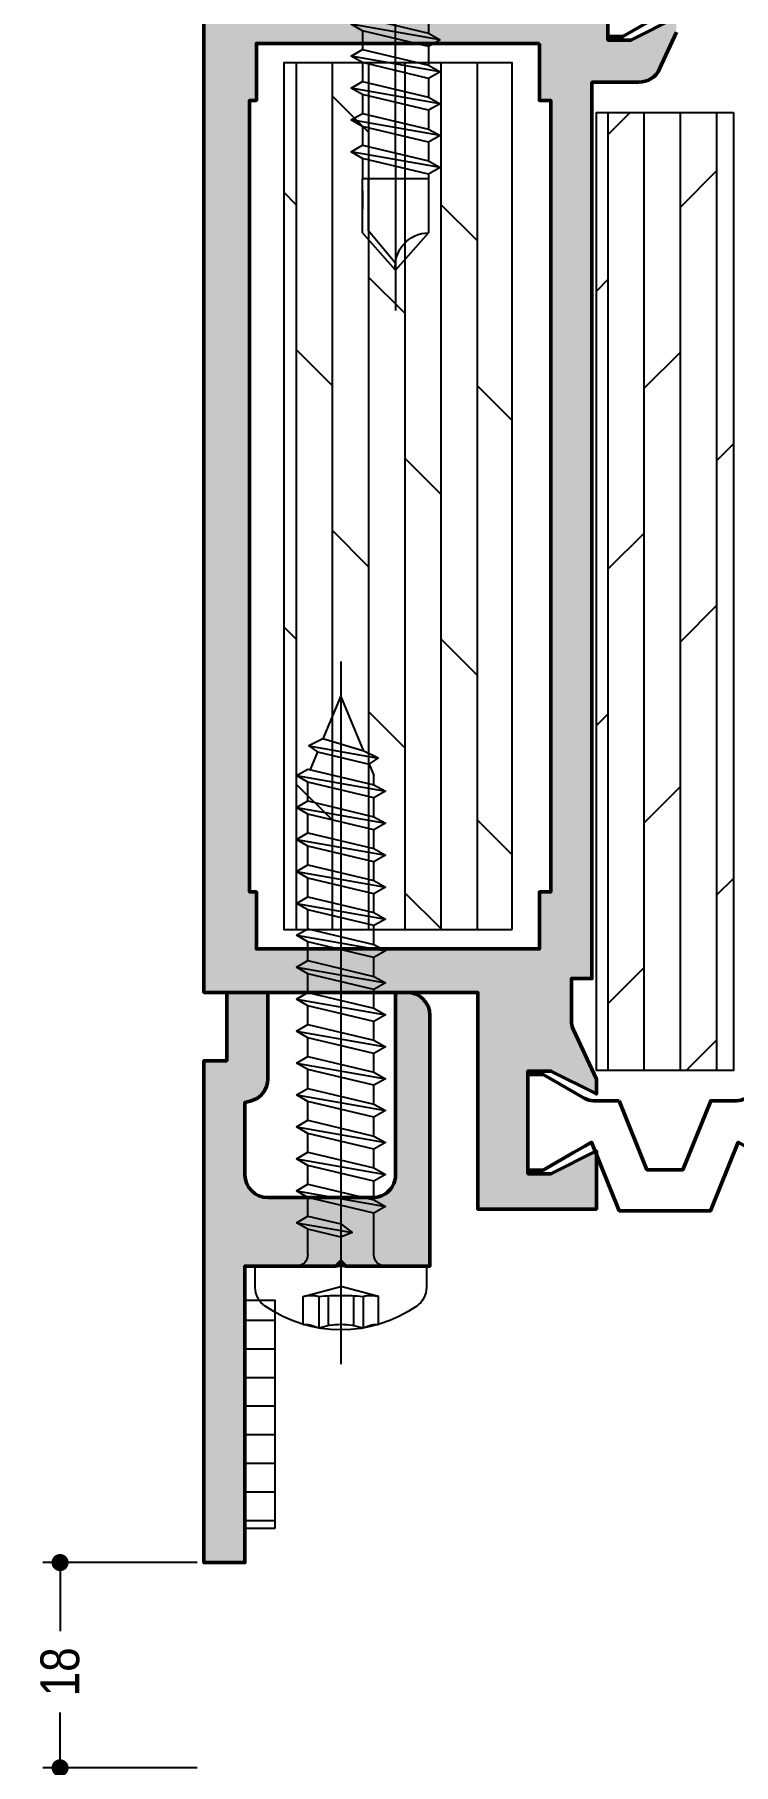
# Model space of a CAD drawing. Header units: millimetres. Extents: x -1821 to 14707, y -2864 to 1473.
# Drawn here: x 13895.2 to 13925.9, y -1229.7 to -1153.9 of the extents above; entities that cross this region are included whole.
import ezdxf

# ---------------------------------------------------------------- set-up
doc = ezdxf.new("R2010")
doc.units = ezdxf.units.MM
for name, pattern in [('AUSGEZOGEN', [0]), ('CENTER', [50.800000000000004, 31.75, -6.35, 6.35, -6.35]), ('VERDECKT', [9.524999999999999, 6.35, -3.175])]:
    doc.linetypes.add(name, pattern=pattern)
for name, color, linetype, lineweight in [('AM_S', 80, 'Continuous', 50), ('AM_SP', 3, 'Continuous', 50), ('Docu-AM_8', 1, 'Continuous', 25)]:
    doc.layers.add(name, color=color, linetype=linetype, lineweight=lineweight)
for name, color, linetype in [('CENT_18', 3, 'CENTER'), ('CENTER25', 2, 'CENTER'), ('CONST35', 7, 'Continuous'), ('CONST50', 1, 'Continuous'), ('HIDE_18', 3, 'VERDECKT'), ('LLMASSE', 7, 'AUSGEZOGEN')]:
    doc.layers.add(name, color=color, linetype=linetype)
doc.styles.add('BEMSTIL', font='8SIMPLEX.SHX', dxfattribs={"width": 0.85})
doc.dimstyles.new('Dok-1zu2-PUNKT', dxfattribs={"dimscale": 0.5, "dimtxt": 3.4, "dimasz": 1.5, "dimexe": 1.5, "dimexo": 0.6, "dimgap": 1.5, "dimtad": 0, "dimlfac": 2, "dimdsep": 46, "dimtxsty": 'BEMSTIL', "dimblk": 'PUNKT', "dimblk1": 'PUNKT', "dimblk2": 'PUNKT', "dimcen": 0, "dimclrd": 3, "dimclre": 3, "dimclrt": 3, "dimadec": 0, "dimazin": 0, "dimtfac": 0.7, "dimtofl": 0, "dimtmove": 0, "dimatfit": 3, "dimfxl": 1, "dimtolj": 1, "dimarcsym": 0})

# ---------------------------------------------------------------- blocks, each defined once
blk = doc.blocks.new('WI3091160')
blk.add_lwpolyline([(2.800000000000011, -8.999999999999996, -0.414213562373095), (1.800000000000011, -7.999999999999996), (1.799999999981304, -4.827740239578386), (2.030769230769244, -4.773008510821036, 0.3475404858222366), (2.800000000000014, -3.799999999999994), (2.79999999984617, 1.538325022920617e-10), (0.9999999998461719, -1.538289495783829e-10), (1.000000000153831, -3.000000000092292), (-1.538279503776607e-10, -3.000000000153825), (1.538270814233926e-10, -25.00000000015383), (1.800000000153827, -24.99999999984617), (1.799999999969245, -12.00000000003076), (5.800000000000011, -12), (6, -11.80000000000006), (6.199999999999989, -12), (9.900000000358936, -12.00000000005127), (9.9, -0.9999999999999964, 0.414213562373095), (8.9, 3.552713678800501e-15), (8.399999999907703, -9.229239594787941e-11), (8.400000000000002, -7.999999999999996, -0.4142135626133887), (7.400000000000002, -8.999999999999996), (2.800000000000011, -8.999999999999996)], format="xyb", close=True)
blk = doc.blocks.new('WI4030187')
h = blk.add_hatch()
h.set_pattern_fill('LINE', color=256, scale=0.395, angle=90, style=0)
h.set_pattern_definition([(90, (0, 0), (-1.254125, 7.679047217437444e-17), [])])
h.paths.add_polyline_path([(10, 1.300000000000001), (0, 1.300000000000001), (0, 0), (10, 4.440892098500626e-16)])
blk.add_lwpolyline([(0, 1.3), (0, 0), (10, 4.440892098500626e-16), (10, 1.300000000000001)], close=True)
blk = doc.blocks.new('WS4070043')
blk.add_lwpolyline([(3.322916666666629, 1.753759020647635, 0.3148562194916155), (-3.322916666666657, 1.753759020647692, 0.244911807885714), (-3.75, 0.9341453963980939), (-3.75, 0), (3.75, 0), (3.75, 0.9341453963980939, 0.244911807885716), (3.322916666666657, 1.753759020647692, 0.1382912330068625)], format="xyb")
for points in [[(-1.449999999999989, -0.5), (-1.449999999999989, -1.61132486540501)], [(1.449999999999989, -0.5), (1.449999999999974, -2.323649640641918)], [(-1.950000000000017, -1.899999999999835), (0.5, -1.467998897264096)], [(-1.450000000000003, -2.188675134594575), (-1.449999999999989, -3.011324865404987)], [(-1.950000000000017, -3.299999999999812), (1.949999999999989, -2.612324775236772)], [(1.449999999999974, -2.900999909831597), (1.449999999999989, -3.72364964064198)], [(-1.44999999999996, -3.588675134594581), (-1.449999999999946, -4.411324865404993)], [(-1.950000000000017, -4.699999999999818), (1.949999999999989, -4.012324775236777)], [(1.449999999999989, -4.300999909831603), (1.449999999999974, -5.123649640641958)], [(-1.450000000000003, -4.988675134594558), (-1.449999999999989, -5.81132486540497)], [(-1.950000000000017, -6.099999999999795), (1.949999999999989, -5.412324775236755)], [(1.449999999999989, -5.700999909831552), (1.449999999999989, -6.523649640641906)], [(-1.950000000000017, -7.499999999999801), (1.949999999999989, -6.81232477523676)], [(-1.449999999999989, -6.388675134594592), (-1.449999999999989, -7.211324865404947)], [(1.449999999999989, -7.100999909831586), (1.449999999999989, -7.923649640641941)], [(-1.950000000000017, -8.899999999999807), (1.949999999999989, -8.212324775236766)], [(-1.449999999999974, -7.788675134594598), (-1.449999999999989, -8.611324865404981)], [(1.449999999999989, -8.500999909831592), (1.449999999999989, -9.323649640641975)], [(-1.950000000000017, -10.29999999999984), (1.949999999999989, -9.6123247752368)], [(-1.449999999999989, -9.188675134594575), (-1.449999999999989, -10.01132486540496)], [(-1.449999999999989, -10.58867513459461), (-1.449999999999989, -11.41132486540499)], [(1.449999999999989, -9.900999909831626), (1.449999999999989, -10.72364964064201)], [(-1.950000000000017, -11.69999999999987), (1.949999999999989, -11.01232477523683)], [(1.449999999999989, -11.30099990983166), (1.449999999999989, -12.12364964064204)], [(-1.449999999999989, -11.98867513459464), (-1.449999999999989, -12.81132486540503)], [(-1.950000000000017, -13.09999999999991), (1.949999999999989, -12.41232477523687)], [(1.449999999999989, -12.70099990983169), (1.449999999999989, -13.52364964064208)], [(-1.449999999999989, -13.38867513459468), (-1.449999999999989, -14.21132486540506)], [(-1.950000000000017, -14.49999999999994), (1.949999999999989, -13.8123247752369)], [(1.449999999999989, -14.10099990983173), (1.449999999999989, -14.92364964064211)], [(-1.449999999999989, -14.78867513459471), (-1.449999999999989, -15.61132486540509)], [(-1.950000000000017, -15.89999999999998), (1.949999999999989, -15.21232477523694)], [(1.449999999999989, -15.50099990983176), (1.449999999999989, -16.32364964064215)], [(-1.950000000000017, -17.30000000000001), (1.949999999999989, -16.61232477523697)], [(-1.449999999999989, -16.18867513459475), (-1.449999999999989, -17.01132486540513)], [(1.449999999999989, -16.9009999098318), (1.449999999999989, -17.72364964064218)], [(-1.949999999999989, -18.69999999999999), (1.949999999999989, -18.012324775237)], [(-1.449999999999989, -17.58867513459478), (-1.449999999999989, -18.41132486540516)], [(1.449999999999989, -18.30099990983177), (1.449999999999989, -19.12364964064216)], [(-1.949999999999989, -20.09999999999997), (1.949999999999989, -19.41232477523698)], [(-1.449999999999989, -18.98867513459481), (-1.449999999999989, -19.8113248654052)], [(1.449999999999989, -19.70099990983181), (1.449999999999989, -20.52364964064219)], [(-1.449999999999989, -20.38867513459479), (-1.449999999999989, -21.21132486540517)], [(-1.949999999999989, -21.5), (1.949999999999989, -20.81232477523696)], [(1.449999999999989, -21.10099990983178), (1.449999999999989, -21.499390334559)], [(-1.019168904275745, -22.53950860894855), (-1.340891217972569, -21.76280223590368)], [(1.240935472732986, -22.00411675169818), (1.449999999999989, -21.499390334559)], [(-1.409336905889575, -22.80466650903503), (1.631425123811397, -22.26849812128489)], [(1.005540044678867, -22.57241158662703), (0, -25), (-0.7841503973256465, -23.10689347583616)]]:
    blk.add_lwpolyline(points)
for points in [[(-1.950000000000017, -1.899999999999835), (-1.450000000000017, -2.188675134594661), (0, -1.844837522213169), (0.5, -1.467998897264096), (0, -1.267487253023518), (-1.450000000000017, -1.61132486540501)], [(-1.950000000000017, -3.299999999999812), (-1.450000000000017, -3.588675134594581), (1.449999999999989, -2.900999909831597), (1.949999999999989, -2.612324775236772), (1.449999999999989, -2.323649640641946), (-1.450000000000017, -3.011324865404987)], [(-1.950000000000017, -4.699999999999818), (-1.450000000000017, -4.988675134594587), (1.449999999999989, -4.300999909831603), (1.949999999999989, -4.012324775236777), (1.449999999999989, -3.723649640641952), (-1.450000000000017, -4.411324865404993)], [(-1.950000000000017, -6.099999999999795), (-1.450000000000017, -6.388675134594564), (1.449999999999989, -5.70099990983158), (1.949999999999989, -5.412324775236755), (1.449999999999989, -5.123649640641929), (-1.450000000000017, -5.81132486540497)], [(-1.950000000000017, -7.499999999999801), (-1.450000000000017, -7.78867513459457), (1.449999999999989, -7.100999909831586), (1.949999999999989, -6.81232477523676), (1.449999999999989, -6.523649640641935), (-1.450000000000017, -7.211324865404976)], [(-1.950000000000017, -8.899999999999807), (-1.450000000000017, -9.188675134594575), (1.449999999999989, -8.500999909831592), (1.949999999999989, -8.212324775236766), (1.449999999999989, -7.923649640641941), (-1.450000000000017, -8.611324865404981)], [(-1.950000000000017, -10.29999999999984), (-1.450000000000017, -10.58867513459461), (1.449999999999989, -9.900999909831626), (1.949999999999989, -9.6123247752368), (1.449999999999989, -9.323649640641975), (-1.450000000000017, -10.01132486540502)], [(-1.950000000000017, -11.69999999999987), (-1.450000000000017, -11.98867513459464), (1.449999999999989, -11.30099990983166), (1.949999999999989, -11.01232477523683), (1.449999999999989, -10.72364964064201), (-1.450000000000017, -11.41132486540505)], [(-1.950000000000017, -13.09999999999991), (-1.450000000000017, -13.38867513459468), (1.449999999999989, -12.70099990983169), (1.949999999999989, -12.41232477523687), (1.449999999999989, -12.12364964064204), (-1.450000000000017, -12.81132486540508)], [(-1.950000000000017, -14.49999999999994), (-1.450000000000017, -14.78867513459471), (1.449999999999989, -14.10099990983173), (1.949999999999989, -13.8123247752369), (1.449999999999989, -13.52364964064208), (-1.450000000000017, -14.21132486540512)], [(-1.950000000000017, -15.89999999999998), (-1.450000000000017, -16.18867513459475), (1.449999999999989, -15.50099990983176), (1.949999999999989, -15.21232477523694), (1.449999999999989, -14.92364964064211), (-1.450000000000017, -15.61132486540515)], [(-1.950000000000017, -17.30000000000001), (-1.450000000000017, -17.58867513459478), (1.449999999999989, -16.9009999098318), (1.949999999999989, -16.61232477523697), (1.449999999999989, -16.32364964064215), (-1.450000000000017, -17.01132486540519)], [(-1.949999999999989, -18.69999999999999), (-1.449999999999989, -18.98867513459481), (1.449999999999989, -18.30099990983177), (1.949999999999989, -18.012324775237), (1.449999999999989, -17.72364964064218), (-1.449999999999989, -18.41132486540516)], [(-1.449999999999989, -20.38867513459479), (1.449999999999989, -19.70099990983181), (1.949999999999989, -19.41232477523698), (1.449999999999989, -19.12364964064216), (-1.449999999999989, -19.8113248654052), (-1.949999999999989, -20.09999999999997)], [(-1.449999999999989, -21.21132486540517), (-1.949999999999989, -21.5), (-1.449999999999989, -21.78867513459483), (1.449999999999989, -21.10099990983178), (1.949999999999989, -20.81232477523696), (1.449999999999989, -20.52364964064219)], [(1.240935472732986, -22.00411675169818), (1.631425123811368, -22.26849812128489), (1.005540044678867, -22.57241158662703), (-0.7841503973256465, -23.10689347583616), (-1.409336905889575, -22.80466650903503), (-1.019168904275745, -22.53950860894855)]]:
    blk.add_lwpolyline(points, close=True)
for centre, start, end in [((-1.949999999999989, -0.5), 0, 90), ((1.949999999999989, -0.5), 90, 180)]:
    blk.add_arc(centre, 0.5, start, end)
at = {"layer": 'CENT_18'}
blk.add_line((0, -26.5), (0, 4.300000000000004), dxfattribs=at)
at = {"layer": 'HIDE_18'}
for p, q in [((-0.9716666225000097, 1.333334000000093), (-0.9716666225000097, 2.718029728387194)), ((-0.5594678274428304, 1.333334000000093), (-0.5594678274428304, 2.606530783730364)), ((0.559467827442802, 1.333334000000093), (0.559467827442802, 2.606530783730335)), ((0.9716666224999813, 1.333334000000093), (0.9716666224999813, 2.718029728387194))]:
    blk.add_line(p, q, dxfattribs=at)
for points in [[(-1.649999250000008, 2.560350930921516), (-1.649999250000008, 1.333334000000008)], [(1.649999249999922, 2.560350930921487), (1.649999249999922, 1.333334000000008)], [(-1.649999250000008, 1.333334000000008), (0, 0.8912180334505422)], [(1.649999249999979, 1.333334000000008), (0, 0.8912180334505422)]]:
    blk.add_lwpolyline(points, dxfattribs=at)
for centre, radius, start, end in [((-1.58942320454895, 3.837682909053598), 1.278767547148902, 267.2848457777184, 298.8872446147244), ((2.842170943040401e-14, 5.49249437727525), 2.939692180009696, 250.6988425741183, 289.3011574258799), ((1.58942320454895, 3.837682909053598), 1.278767547148902, 241.1127553852756, 272.7151542222816), ((-1.310832936250137, 2.490512553338846), 1.205859026872558, 253.6642630842163, 286.3357369157978), ((1.4210854715202e-13, 11.41484705033727), 10.12822992478941, 264.4947782301554, 275.5052217698429), ((1.31083293625008, 2.490512553339357), 1.205859026873062, 253.6642630842113, 286.3357369157788)]:
    blk.add_arc(centre, radius, start, end, dxfattribs=at)
blk = doc.blocks.new('WS4070448')
for p, q in [((6.61725692111645, -8.639359081321516), (6.61725692111645, -11.00311480052579)), ((6.61725692111645, -8.639359081321516), (9.517256921116541, -8.639359081321516)), ((9.517256921116541, -11.00311480052579), (9.517256921116541, -8.639359081321516)), ((6.61725692111645, -11.00311480052579), (8.067256921116496, -12.63935908132152)), ((8.067256921116496, -12.63935908132152), (9.517256921116541, -11.00311480052579))]:
    blk.add_line(p, q)
blk.add_lwpolyline([(11.39017358778314, 2.114399939326205, 0.3148562194916155), (4.744340254449881, 2.114399939326205, 0.244911807885714), (4.31725692111651, 1.294786315076664), (4.31725692111651, 0.3606409186785697), (11.81725692111651, 0.3606409186785697), (11.81725692111651, 1.294786315076664, 0.244911807885716), (11.39017358778314, 2.114399939326205, 0.1382912330068625)], format="xyb")
for points in [[(6.117256921116464, -1.139359081321317), (6.617256921116464, -1.428034215916085), (8.06725692111651, -1.08419660353465), (8.56725692111651, -0.707357978585577), (8.06725692111651, -0.5068463343449991), (6.617256921116464, -0.8506839467264342)], [(6.117256921116464, -2.539359081321294), (6.617256921116464, -2.828034215916063), (9.517256921116555, -2.140358991153079), (10.01725692111656, -1.851683856558196), (9.517256921116555, -1.563008721963428), (6.617256921116464, -2.250683946726411)], [(6.117256921116464, -3.939359081321271), (6.617256921116464, -4.22803421591604), (9.517256921116555, -3.540358991153056), (10.01725692111656, -3.251683856558287), (9.517256921116555, -2.963008721963405), (6.617256921116464, -3.650683946726502)], [(6.117256921116464, -5.339359081321362), (6.617256921116464, -5.628034215916131), (9.517256921116555, -4.940358991153147), (10.01725692111656, -4.651683856558265), (9.517256921116555, -4.363008721963496), (6.617256921116464, -5.05068394672648)], [(6.117256921116464, -6.739359081321339), (6.617256921116464, -7.028034215916108), (9.517256921116555, -6.340358991153124), (10.01725692111656, -6.051683856558356), (9.517256921116555, -5.763008721963473), (6.617256921116464, -6.450683946726571)], [(6.117256921116464, -8.13935908132143), (6.617256921116464, -8.428034215916199), (9.517256921116555, -7.740358991153215), (10.01725692111656, -7.451683856558333), (9.517256921116555, -7.163008721963564), (6.617256921116464, -7.850683946726548)]]:
    blk.add_lwpolyline(points, close=True)
for points in [[(6.117256921116464, -1.139359081321317), (8.56725692111651, -0.707357978585577)], [(6.617256921116464, -0.1393590813214303), (6.617256921116464, -0.8506839467264342)], [(9.517256921116555, -0.1393590813214303), (9.517256921116555, -1.563008721963428)], [(6.617256921116464, -1.428034215916085), (6.617256921116464, -1.850683946726662)], [(6.617256921116464, -1.428034215915972), (6.617256921116464, -2.250683946726411)], [(6.617256921116464, -1.428034215916085), (6.617256921116464, -2.250683946726411)], [(6.117256921116464, -2.539359081321294), (10.01725692111656, -1.851683856558196)], [(9.517256921116555, -2.140358991153079), (9.517256921116555, -2.963008721963405)], [(6.617256921116464, -2.828034215916063), (6.617256921116464, -3.650683946726389)], [(6.117256921116464, -3.939359081321271), (10.01725692111656, -3.251683856558287)], [(9.517256921116555, -3.540358991153056), (9.517256921116555, -4.363008721963496)], [(6.617256921116464, -4.22803421591604), (6.617256921116464, -5.05068394672648)], [(6.117256921116464, -5.339359081321362), (10.01725692111656, -4.651683856558265)], [(9.517256921116555, -4.940358991153147), (9.517256921116555, -5.763008721963473)], [(6.117256921116464, -6.739359081321339), (10.01725692111656, -6.051683856558356)], [(6.617256921116464, -5.628034215916131), (6.617256921116464, -6.450683946726457)], [(9.517256921116555, -6.340358991153124), (9.517256921116555, -7.163008721963564)], [(6.117256921116464, -8.13935908132143), (10.01725692111656, -7.451683856558333)], [(6.617256921116464, -7.028034215916108), (6.617256921116464, -7.850683946726548)], [(9.517256921116555, -7.740358991153215), (9.517256921116555, -8.63935908132143)], [(6.617256921116464, -8.428034215916199), (6.617256921116464, -8.63935908132143)], [(9.267256921116555, -8.63935908132143), (9.267256921116555, -10.88653788598694), (8.100687889319275, -12.28495534589953)], [(6.617256921116464, -9.828034215916176), (6.617256921116464, -10.65068394672662)], [(9.517256921116555, -9.140358991153192), (9.517256921116555, -9.963008721963632)]]:
    blk.add_lwpolyline(points)
for centre, radius, start, end in [((6.117256921116464, -0.1393590813214303), 0.5, 0, 90), ((10.01725692111656, -0.1393590813214303), 0.5, 90, 180), ((6.608770647169436, -12.47123468863523), 1.46814441479989, 353.4243546898833, 89.66881296982747)]:
    blk.add_arc(centre, radius, start, end)
at = {"layer": 'CENT_18'}
blk.add_line((8.051324099384601, -14.39948361255352), (8.067256921116496, 4.660640918678553), dxfattribs=at)
at = {"layer": 'HIDE_18'}
for p, q in [((7.095590298616457, 1.693974918678634), (7.095590298616457, 3.078670647065735)), ((9.03892354361642, 1.693974918678634), (9.03892354361642, 3.078670647065735)), ((7.507789093673637, 1.693974918678634), (7.507789093673637, 2.967171702408848)), ((8.626724748559354, 1.693974918678634), (8.626724748559354, 2.967171702408848))]:
    blk.add_line(p, q, dxfattribs=at)
for points in [[(6.417257671116445, 2.920991849600028), (6.417257671116445, 1.693974918678606)], [(9.71725617111646, 2.920991849600028), (9.71725617111646, 1.693974918678606)], [(6.417257671116445, 1.693974918678606), (8.06725692111651, 1.251858952129083)], [(9.71725617111646, 1.693974918678606), (8.06725692111651, 1.251858952129083)]]:
    blk.add_lwpolyline(points, dxfattribs=at)
for centre, radius, start, end in [((6.477833716567616, 4.198323827732139), 1.278767547148902, 267.2848457777188, 298.8872446147255), ((8.06725692111651, 5.853135295953763), 2.939692180009696, 250.6988425741186, 289.3011574258814), ((9.656680125665403, 4.198323827732139), 1.278767547148902, 241.1127553852741, 272.7151542222811), ((6.756423984866402, 2.851153472017387), 1.205859026872558, 253.6642630842155, 286.3357369157983), ((8.067256921116623, 11.77548796901581), 10.12822992478941, 264.4947782301543, 275.5052217698424), ((9.378089857366618, 2.851153472017955), 1.205859026873062, 253.6642630842089, 286.3357369157813)]:
    blk.add_arc(centre, radius, start, end, dxfattribs=at)
blk = doc.blocks.new('WI4080202')
blk.add_lwpolyline([(-29.48325693051129, 2.300000000000118, -0.3888787318529908), (-28.48706223241948, 1.387155742747773), (-28.21544610951105, -1.717430748369289, 0.3888787318529907), (-28.0162071698926, -1.899999599819928), (-20.88378352581526, -1.899999599819758, 0.3888787318529907), (-20.68454458619681, -1.717430748369459), (-20.41292846328815, 1.387155742747776, -0.3888787318529907), (-19.41673376519657, 2.300000000000122), (-0.1999999999998181, 2.300000000000127, -0.414213562373095), (0.8000000000001819, 1.300000000000127), (0.8000000000001819, -5.684341886080801e-14, -0.414213562373095), (-0.1999999999998181, -1.000000000000057), (-1.699999999999818, -1.000000000000057), (-1.699999999999818, -0.1999999999998749), (-0.1999999999998181, -0.1999999999998749, 0.4142135623731117), (0, 0), (0, 1.300000000000127, 0.4142135623731117), (-0.1999999999998181, 1.500000000000002), (-19.41673376519657, 1.500000000000167, 0.3888787318529743), (-19.61597270481502, 1.317431148549641), (-19.88758882772345, -1.787155342567594, -0.3888787318529907), (-20.88378352581526, -2.69999959981994), (-28.0162071698926, -2.69999959981994, -0.3888787318529907), (-29.01240186798418, -1.787155342567594), (-29.28401799089283, 1.317431148549467, 0.3888787318529908), (-29.48325693051129, 1.500000000000107), (-49.11672446090415, 1.499999999999931, 0.3888787318530236), (-49.31596340052238, 1.317431148549632), (-49.61382596208682, -2.087153509164708, -0.3888787318530562), (-50.61002066017841, -2.999997766417053), (-58.2000000000005, -2.999997766417057), (-58.2000000000005, -2.199997766416875), (-50.61002066017841, -2.199997766416871, 0.3888787318530562), (-50.41078172055995, -2.017428914966573), (-50.11291915899574, 1.387155742747767, -0.3888787318529907), (-49.11672446090415, 2.300000000000169), (-29.48325693051129, 2.300000000000118)], format="xyb", close=True)
for points in [[(-56.44784405713563, -2.199997766416875), (-56.44784405713563, -2.999997766417057)], [(-52.44784405713563, -2.199997766416871), (-52.44784405713563, -2.999997766417053)]]:
    blk.add_lwpolyline(points)
at = {"layer": 'CENTER25'}
for p, q in [((-24.44999534785393, 1.089744308805443), (-24.44999534785393, -5.582265911177451)), ((-54.60000000000059, -6.031587835803879), (-54.60000000000059, 0.7551045396416907))]:
    blk.add_line(p, q, dxfattribs=at)
blk = doc.blocks.new('WI4090046')
h = blk.add_hatch()
h.set_pattern_fill('DOLMIT', color=256, scale=0.25, angle=90, style=0)
h.set_pattern_definition([(90, (1.800000000000175, -26.25), (-1.5875, 9.720312933465119e-17), []), (135, (1.800000000000175, -26.25), (-3.174997835875247, -3.174997835875246), [2.245065, -4.490125])])
h.paths.add_polyline_path([(-1.699999999999825, 19), (-11.69999999999982, 19), (-11.69999999999983, -19), (-1.699999999999825, -19)])
blk.add_lwpolyline([(-1.699999999999825, -19), (-1.699999999999825, 19), (-11.69999999999982, 19), (-11.69999999999982, -19)], close=True)
blk = doc.blocks.new('WI4090062')
h = blk.add_hatch()
h.set_pattern_fill('DOLMIT', color=256, scale=0.25, angle=90, style=0)
h.set_pattern_definition([(90, (23.39894778924294, -6.972724049020087), (-1.5875, 9.720312933465119e-17), []), (135, (23.39894778924294, -6.972724049020087), (-3.174997835875247, -3.174997835875246), [2.245065, -4.490125])])
h.paths.add_polyline_path([(6.199999350554556, 43.32499999999995), (0.1999993505545561, 43.32499999999993), (0.1999993505545561, 1.324999999999946), (6.199999350554556, 1.324999999999946)])
blk.add_lwpolyline([(6.199999350554556, 1.324999999999946), (6.199999350554556, 43.32499999999995), (0.1999993505545561, 43.32499999999995), (0.1999993505545561, 1.324999999999946)], close=True)
blk = doc.blocks.new('PUNKT')
at = {"color": 0, "linetype": 'Continuous'}
blk.add_line((-0.5, 0), (-1, 0), dxfattribs=at)
at = {"color": 0, "linetype": 'Continuous', "const_width": 0.5}
blk.add_lwpolyline([(-0.25, 0, 1), (0.25, 0, 1)], format="xyb", close=True, dxfattribs=at)
blk = doc.blocks.new('*D146')
at = {"layer": 'Defpoints', "color": 0, "transparency": 16777216}
for p in [(13902.66580456844, -1220.843465239732), (13896.36221227467, -1229.843458102365), (13902.66580456844, -1229.843458102365)]:
    blk.add_point(p, dxfattribs=at)
at = {"layer": 'LLMASSE', "color": 3, "lineweight": -2, "transparency": 16777216}
for p, q in [((13902.36580456844, -1220.843465239732), (13895.61221227467, -1220.843465239732)), ((13896.36221227467, -1221.593465239732), (13896.36221227467, -1223.851783816887)), ((13896.36221227467, -1229.093458102365), (13896.36221227467, -1227.416069531173)), ((13902.36580456844, -1229.843458102365), (13895.61221227467, -1229.843458102365))]:
    blk.add_line(p, q, dxfattribs=at)
at = {"layer": 'LLMASSE', "color": 3, "lineweight": -2, "transparency": 16777216, "xscale": 0.75, "yscale": 0.75, "zscale": 0.75}
for p, rotation in [((13896.36221227467, -1220.843465239732), 90), ((13896.36221227467, -1229.843458102365), 270)]:
    blk.add_blockref('PUNKT', p, dxfattribs=dict(at, rotation=rotation))
at = {"layer": 'LLMASSE', "color": 3, "transparency": 16777216, "insert": (13896.36221227467, -1225.633926674027), "char_height": 1.7, "attachment_point": 5, "rotation": 90, "style": 'BEMSTIL'}
blk.add_mtext('18', dxfattribs=at)
blk = doc.blocks.new('B-1021356_docu_wos')
at = {"layer": 'Docu-AM_8'}
h = blk.add_hatch(color=256, dxfattribs=at)
edge = h.paths.add_edge_path()
edge.add_line((-59.80105161088672, 27.20000000000014), (-60.80735939792338, 29.3580340134629))
edge.add_arc((-59.90105161088674, 29.78065227520359), 0.9999999999999812, 180, 205.0000000000002, ccw=False)
edge.add_line((-60.90105161088672, 29.78065227520359), (-60.90105161088672, 31.60000000000005))
edge.add_line((-60.90105161088672, 31.60000000000005), (-60.00105161088673, 31.60000000000011))
edge.add_line((-60.00105161088673, 31.60000000000011), (-60.00105161088666, 70.9000000000001))
edge.add_line((-60.00105161088665, 70.9000000000001), (-57.94496488121349, 70.9000000000001))
edge.add_arc((-57.94496488121349, 71.9000000000001), 1, 270, 335.5560452195836)
edge.add_line((-57.03459840375088, 71.48619705569892), (-56.30105161088672, 73.10000000000008))
edge.add_line((-56.30105161088672, 73.10000000000008), (-56.30105161088672, 73.75000100000008))
edge.add_line((-56.30105161088672, 73.75000100000008), (-58.30105161088672, 72.75000100000008))
edge.add_line((-58.30105161088672, 72.75000100000008), (-59.30105161088672, 72.75000100000008))
edge.add_line((-59.30105161088672, 72.75000100000008), (-59.30105161088672, 77.25000100000008))
edge.add_line((-59.30105161088672, 77.25000100000008), (-58.30105161088672, 77.25000100000008))
edge.add_line((-58.30105161088672, 77.25000100000008), (-56.30105161088672, 76.25000100000008))
edge.add_line((-56.30105161088672, 76.25000100000008), (-56.30105161088672, 78.8000000000001))
edge.add_line((-56.30105161088672, 78.8000000000001), (-59.30105161088671, 78.8000000000001))
edge.add_line((-59.30105161088671, 78.8000000000001), (-59.30105161088671, 79.0000000000001))
edge.add_line((-59.30105161088671, 79.0000000000001), (-62.00105161088672, 79.0000000000001))
edge.add_arc((-62.00105161088672, 78.0000000000001), 1, 90, 180)
edge.add_line((-63.00105161088672, 78.0000000000001), (-63.00105161088661, 77.49999999999999))
edge.add_line((-63.00105161088661, 77.49999999999999), (-61.10105161088674, 77.50000000000021))
edge.add_line((-61.10105161088674, 77.50000000000021), (-61.10105161088674, 74.49999999999999))
edge.add_line((-61.10105161088674, 74.49999999999999), (-74.00105161088672, 74.5000000000001))
edge.add_arc((-74.00105161088672, 75.5000000000001), 1, 180, 270, ccw=False)
edge.add_line((-75.00105161088672, 75.5000000000001), (-75.00105161088672, 95.00000000000011))
edge.add_line((-75.00105161088672, 95.00000000000011), (-73.0010516108866, 95))
edge.add_line((-73.0010516108866, 95), (-73.00105161088672, 94.00000000000011))
edge.add_line((-73.00105161088672, 94.00000000000011), (-72.00105161088672, 94.00000000000011))
edge.add_line((-72.00105161088672, 94.00000000000011), (-72.00105161088672, 97.50000000000011))
edge.add_line((-72.00105161088672, 97.50000000000011), (-73.00105161088672, 97.50000000000011))
edge.add_line((-73.00105161088672, 97.50000000000011), (-73.00105161088672, 96.50000000000011))
edge.add_line((-73.00105161088672, 96.50000000000011), (-74.70105161088654, 96.50000000000011))
edge.add_arc((-74.70105161088665, 97.30000000000018), 0.8000000000000664, 180.000000000008, 270.0000000000083, ccw=False)
edge.add_line((-75.50105161088672, 97.30000000000007), (-75.50105161088672, 101.6999999999999))
edge.add_arc((-74.70105161088654, 101.6999999999999), 0.8000000000001819, 90, 180, ccw=False)
edge.add_line((-74.70105161088654, 102.5000000000001), (-73.0010516108866, 102.5))
edge.add_line((-73.0010516108866, 102.5), (-73.0010516108866, 101.5))
edge.add_line((-73.0010516108866, 101.5), (-72.00105161088672, 101.5000000000001))
edge.add_line((-72.00105161088672, 101.5000000000001), (-72.00105161088672, 104.0000000000001))
edge.add_line((-72.00105161088672, 104.0000000000001), (-77.00105161088672, 104.0000000000001))
edge.add_line((-77.00105161088672, 104.0000000000001), (-77.00105161088672, 31.0000000000001))
edge.add_line((-77.00105161088672, 31.0000000000001), (-65.00105161088672, 31.0000000000001))
edge.add_line((-65.00105161088672, 31.0000000000001), (-65.00105161088672, 21.50000000000009))
edge.add_line((-65.00105161088672, 21.50000000000009), (-59.80105161088672, 21.50000000000014))
edge.add_line((-59.80105161088672, 21.50000000000014), (-59.80105161088672, 24.04999900000016))
edge.add_line((-59.80105161088673, 24.04999900000016), (-61.80105161088673, 23.04999900000016))
edge.add_line((-61.80105161088673, 23.04999900000016), (-62.80105161088673, 23.04999900000016))
edge.add_line((-62.80105161088673, 23.04999900000016), (-62.80105161088673, 27.54999900000016))
edge.add_line((-62.80105161088673, 27.54999900000016), (-61.80105161088673, 27.54999900000016))
edge.add_line((-61.80105161088673, 27.54999900000016), (-59.80105161088673, 26.54999900000016))
edge.add_line((-59.80105161088673, 26.54999900000016), (-59.80105161088672, 27.20000000000014))
h.paths.add_polyline_path([(-62.30105161088672, 72.6000000000001), (-74.70105161088672, 72.6000000000001), (-74.70105161088672, 70.1000000000001), (-75.00105161088672, 70.1000000000001), (-75.00105161088672, 35.40000000000011), (-74.70105161088671, 35.40000000000011), (-74.70105161088672, 32.90000000000011), (-62.30105161088672, 32.90000000000009), (-62.30105161088672, 35.40000000000009), (-61.80105161088672, 35.40000000000011), (-61.80105161088665, 70.1000000000001), (-62.30105161088672, 70.1000000000001)], flags=0)
at = {"layer": 'AM_S'}
blk.add_lwpolyline([(-56.30105161088672, 73.75000100000008), (-58.30105161088672, 72.75000100000008), (-59.30105161088672, 72.75000100000008), (-59.30105161088672, 77.25000100000008)], dxfattribs=at)
blk.add_lwpolyline([(-77.00105161088672, 104.0000000000001), (-77.00105161088672, 31.0000000000001), (-65.00105161088672, 31.0000000000001), (-65.00105161088672, 21.50000000000009), (-59.80105161088672, 21.50000000000014), (-59.80105161088673, 24.04999900000016), (-61.80105161088673, 23.04999900000016), (-62.80105161088673, 23.04999900000016), (-62.80105161088673, 27.54999900000016), (-61.80105161088673, 27.54999900000016), (-59.80105161088673, 26.54999900000016), (-59.80105161088672, 27.20000000000014), (-59.80105161088672, 27.20000000000014), (-60.80735939792337, 29.3580340134629, -0.1095178116832425), (-60.90105161088672, 29.78065227520359), (-60.90105161088672, 31.60000000000005), (-60.00105161088673, 31.60000000000011), (-60.00105161088665, 70.9000000000001), (-57.94496488121349, 70.9000000000001, 0.2941076150573533), (-57.03459840375088, 71.48619705569892), (-56.30105161088672, 73.10000000000008)], format="xyb", dxfattribs=at)
blk.add_lwpolyline([(-62.30105161088672, 72.6000000000001), (-74.70105161088672, 72.6000000000001), (-74.70105161088672, 70.1000000000001), (-75.00105161088672, 70.1000000000001), (-75.00105161088672, 35.40000000000011), (-74.70105161088671, 35.40000000000011), (-74.70105161088672, 32.90000000000011), (-62.30105161088672, 32.90000000000009), (-62.30105161088672, 35.40000000000009), (-61.80105161088672, 35.40000000000011), (-61.80105161088665, 70.1000000000001), (-62.30105161088672, 70.1000000000001), (-62.30105161088672, 72.6000000000001)], close=True, dxfattribs=at)
at = {"layer": 'AM_SP'}
for points in [[(-55.30911608350522, 74.04955693097352), (-56.43483361088673, 74.04955700363607, 0.1316519999999985), (-56.83483361088676, 73.94237700363604), (-58.64028209542808, 72.90000100000009), (-59.30105161088673, 72.90000100000009), (-59.30105161088673, 77.10000100000008), (-58.64028209542806, 77.10000100000008), (-57.30105161088673, 76.3267959192432), (-56.81316961088675, 76.04422900363605), (-56.5142950769589, 75.87167422141735), (-55.30105213826826, 78.87455707629859), (-51.30105208350522, 78.8745570762986), (-50.08780814481457, 75.87167422141736), (-47.9618211263454, 77.10000100000013), (-47.30105161088673, 77.10000100000013), (-47.30105161088673, 72.90000100000015), (-47.96182112634538, 72.90000100000013), (-49.76726961088674, 73.94237700363604, 0.1316519999999962), (-50.16726961088673, 74.04955700363607), (-51.29298813826827, 74.04955693097352), (-52.5151670835052, 77.07455707629865), (-54.08693713826828, 77.07455707629865)], [(-58.80911608350555, 26.25044806902672), (-59.93483361088705, 26.25044799636418, -0.1316519999999985), (-60.33483361088709, 26.3576279963642), (-62.14028209542841, 27.40000400000016), (-62.80105161088706, 27.40000400000016), (-62.80105161088706, 23.20000400000016), (-62.14028209542839, 23.20000400000016), (-60.80105161088706, 23.97320908075705), (-60.31316961088707, 24.2557759963642), (-60.01429507695923, 24.42833077858289), (-58.80105213826859, 21.42544792370165), (-54.80105208350555, 21.42544792370164), (-53.5878081448149, 24.42833077858289), (-51.46182112634573, 23.20000400000011), (-50.80105161088706, 23.20000400000011), (-50.80105161088706, 27.4000040000001), (-51.46182112634571, 27.40000400000011), (-53.26726961088707, 26.3576279963642, -0.1316519999999962), (-53.66726961088706, 26.25044799636418), (-54.7929881382686, 26.25044806902672), (-56.01516708350553, 23.22544792370159), (-57.5869371382686, 23.22544792370159)]]:
    blk.add_lwpolyline(points, format="xyb", close=True, dxfattribs=at)
blk = doc.blocks.new('B-3091160_docu_wos')
at = {"layer": 'Docu-AM_8'}
h = blk.add_hatch(color=256, dxfattribs=at)
edge = h.paths.add_edge_path()
edge.add_arc((2.800000000000012, -7.999999999999997), 1.000000000000001, 180, 270, ccw=False)
edge.add_line((1.800000000000011, -7.999999999999997), (1.799999999981304, -4.827740239578386))
edge.add_line((1.799999999981304, -4.827740239578386), (2.030769230769244, -4.773008510821036))
edge.add_arc((1.800000000518891, -3.800000000410204), 0.9999999994811232, 283.3423637735849, 360.0000000235033)
edge.add_line((2.800000000000014, -3.799999999999994), (2.79999999984617, 1.538325022920617e-10))
edge.add_line((2.79999999984617, 1.538323690944367e-10), (0.9999999998461719, -1.538289973967809e-10))
edge.add_line((0.999999999846172, -1.538289973967809e-10), (1.000000000153831, -3.000000000092292))
edge.add_line((1.000000000153831, -3.000000000092292), (-1.538280613999632e-10, -3.000000000153825))
edge.add_line((-1.538280984864538e-10, -3.000000000153825), (1.538258372947316e-10, -25.00000000015383))
edge.add_line((1.538258372947316e-10, -25.00000000015383), (1.800000000153826, -24.99999999984617))
edge.add_line((1.800000000153826, -24.99999999984617), (1.799999999969245, -12.00000000003076))
edge.add_line((1.799999999969245, -12.00000000003076), (5.800000000000011, -12))
edge.add_line((5.800000000000011, -12), (6, -11.80000000000006))
edge.add_line((6, -11.80000000000006), (6.199999999999989, -12))
edge.add_line((6.199999999999989, -12), (9.900000000358936, -12.00000000005127))
edge.add_line((9.900000000358936, -12.00000000005127), (9.9, -0.9999999999999964))
edge.add_arc((8.9, -0.999999999999997), 1, 0, 90)
edge.add_line((8.9, 3.119480043202449e-15), (8.399999999907704, -9.229281740436891e-11))
edge.add_line((8.399999999907704, -9.229281740436891e-11), (8.400000000000002, -7.999999999999997))
edge.add_arc((7.400000000410209, -8.000000000410203), 0.999999999589793, -90.00000002350322, 2.350299155295943e-08, ccw=False)
edge.add_line((7.400000000000002, -8.999999999999996), (2.800000000000011, -8.999999999999998))
at = {"layer": 'AM_S'}
blk.add_lwpolyline([(2.800000000000011, -8.999999999999998, -0.414213562373095), (1.800000000000011, -7.999999999999997), (1.799999999981304, -4.827740239578386), (2.030769230769244, -4.773008510821036, 0.3475404858222366), (2.800000000000014, -3.799999999999994), (2.79999999984617, 1.538323690944367e-10), (0.999999999846172, -1.538289973967809e-10), (1.000000000153831, -3.000000000092292), (-1.538280984864538e-10, -3.000000000153825), (1.538258372947316e-10, -25.00000000015383), (1.800000000153826, -24.99999999984617), (1.799999999969245, -12.00000000003076), (5.800000000000011, -12), (6, -11.80000000000006), (6.199999999999989, -12), (9.900000000358936, -12.00000000005127), (9.9, -0.999999999999997, 0.414213562373095), (8.9, 3.119480043202449e-15), (8.399999999907704, -9.229281740436891e-11), (8.400000000000002, -7.999999999999997, -0.4142135626133887), (7.400000000000002, -8.999999999999996), (2.800000000000011, -8.999999999999998)], format="xyb", close=True, dxfattribs=at)

msp = doc.modelspace()

# ---------------------------------------------------------------- block references
for name, p in [('B-1021356_docu_wos', (13979.66580447036, -1226.843465239903)), ('B-3091160_docu_wos', (13902.66475285948, -1195.843465239903))]:
    msp.add_blockref(name, p)
at = {"layer": 'CONST35', "xscale": -1}
msp.add_blockref('WS4070448', (13919.128415306, -1151.544794995412), dxfattribs=at)
at = {"layer": 'CONST35'}
for name, p in [('WI4080202', (13965.66475285948, -1149.344797228995)), ('WI4090046', (13917.86475310831, -1174.093464881242))]:
    msp.add_blockref(name, p, dxfattribs=at)
at = {"layer": 'CONST35', "xscale": -1}
for name, p, rotation in [('WI4090062', (13919.66370139803, -1155.944796199929), 180), ('WS4070043', (13908.6658045702, -1207.843465239575), 180), ('WI4030187', (13904.46580456842, -1219.343458101854), 270)]:
    msp.add_blockref(name, p, dxfattribs=dict(at, rotation=rotation))
at = {"layer": 'CONST50'}
msp.add_blockref('WI3091160', (13902.66580456828, -1195.843465239578), dxfattribs=at)

# ---------------------------------------------------------------- dimensions: what is measured, and where the dimension line sits
at = {"layer": 'LLMASSE'}
dim = msp.add_linear_dim(base=(13896.36221227467, -1229.843458102365), p1=(13902.66580456844, -1220.843465239732), p2=(13902.66580456844, -1229.843458102365), angle=90, dimstyle='Dok-1zu2-PUNKT', override={"dimtol": 0, "dimlim": 0, "dimtp": 0.1, "dimtm": 0.1, "dimtfac": 0.71, "dimtdec": 3, "dimtolj": 0, "dimtzin": 8}, dxfattribs=at)
dim.commit()
dim.dimension.update_dxf_attribs({"geometry": '*D146', "text_midpoint": (13896.36221227467, -1225.633926674027), "dimtype": 160})

doc.saveas('drawing.dxf')
